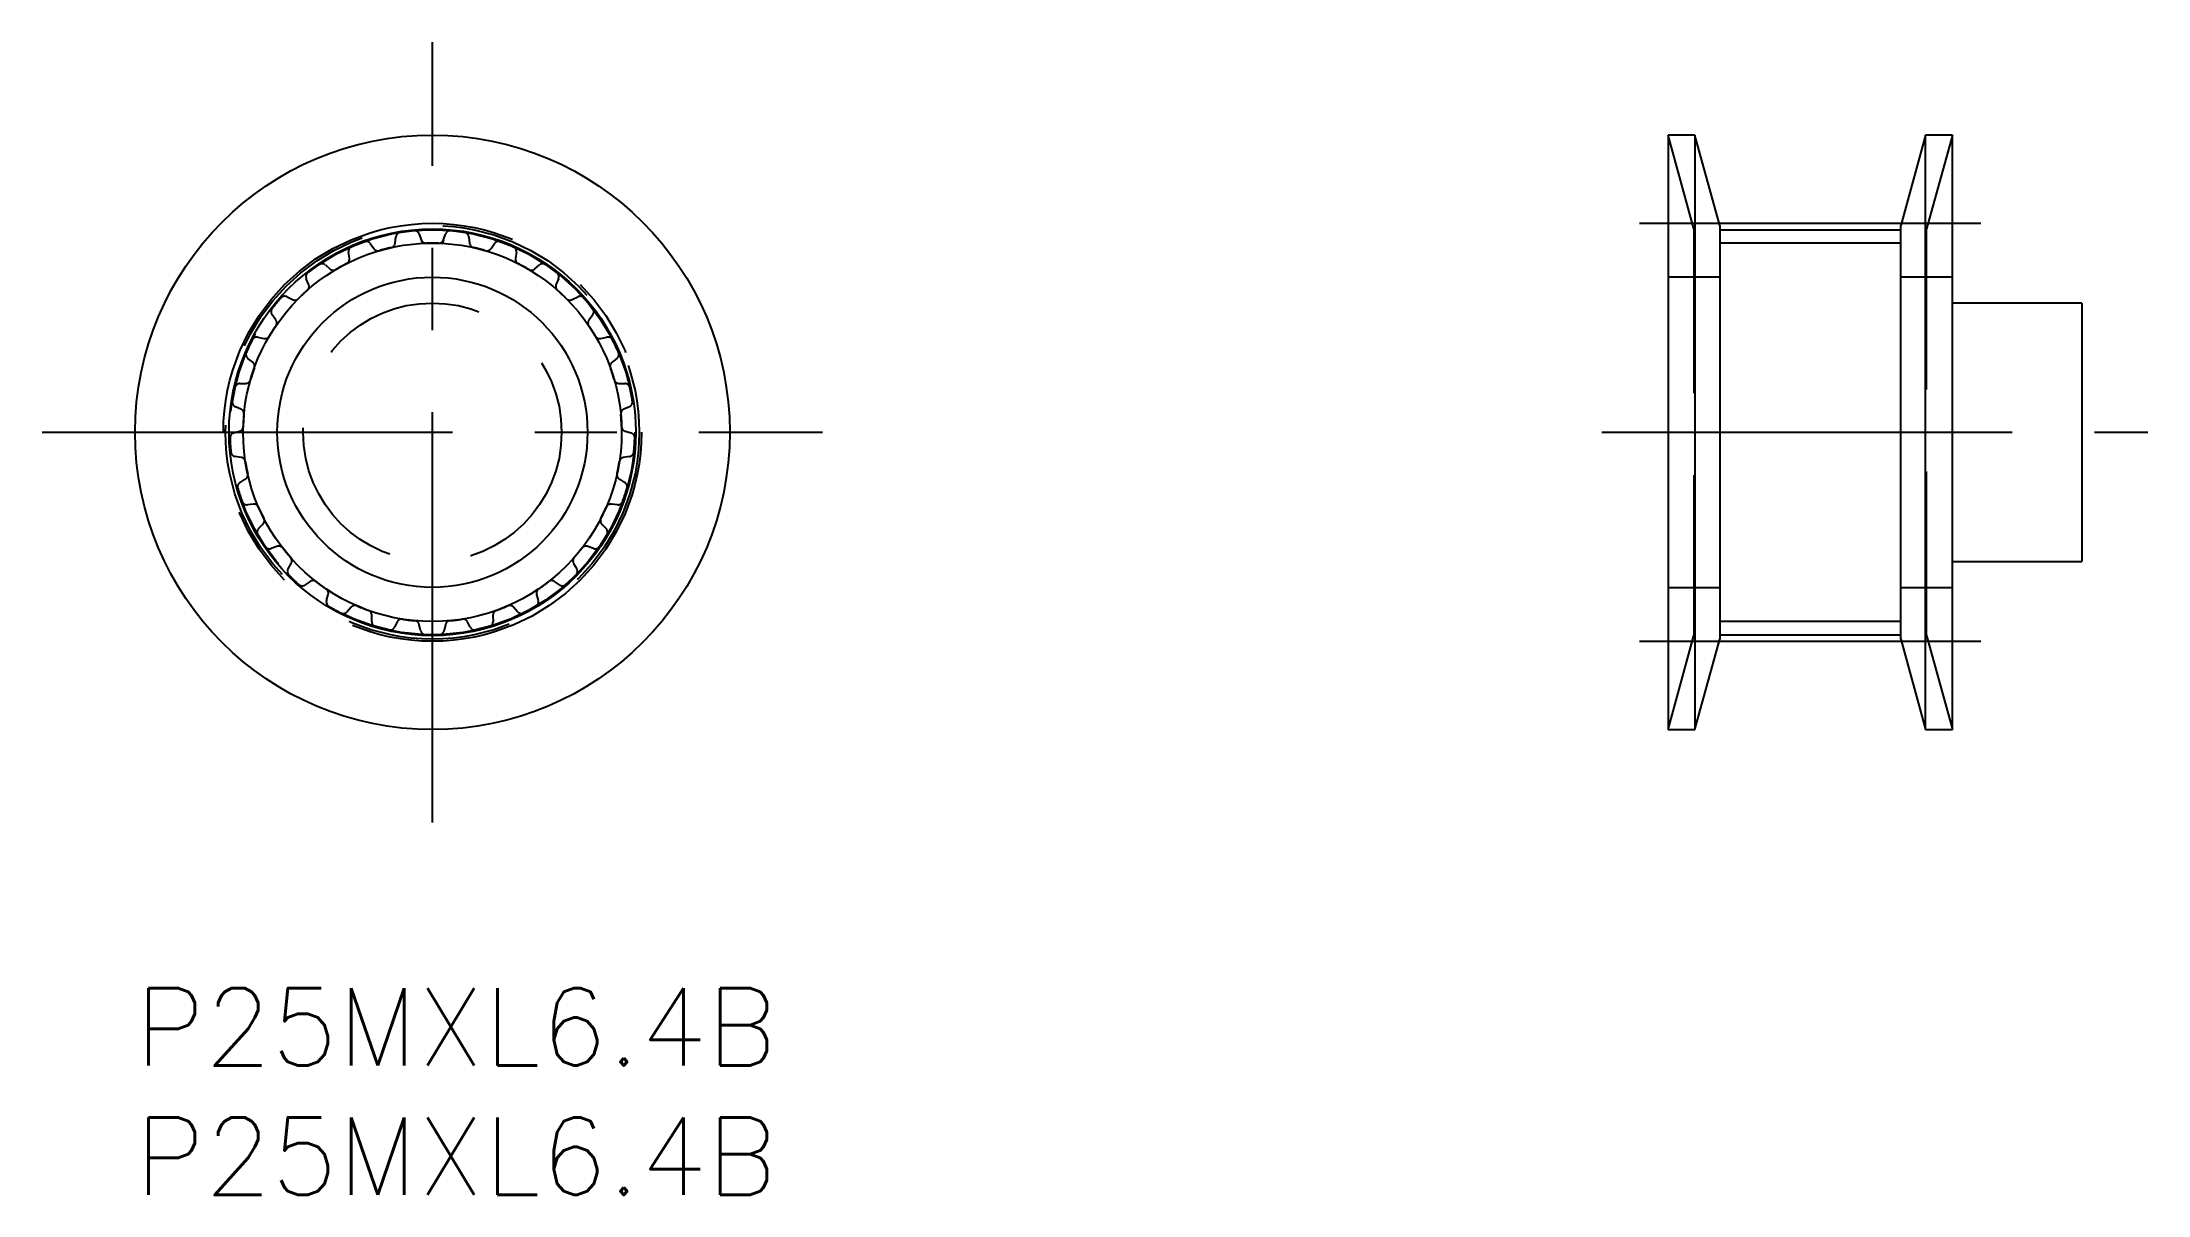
# Model space of a CAD drawing. Extents: x -3.6 to 77.8, y -8 to 36.6.
import ezdxf

# ---------------------------------------------------------------- set-up
doc = ezdxf.new("R2010")
doc.units = 0
doc.header["$LTSCALE"] = 0.5
for name, pattern in [('CENTER', [50.8, 31.75, -6.35, 6.35, -6.35]), ('DASHED', [19.05, 12.7, -6.35]), ('PHANTOM', [63.5, 31.75, -6.35, 6.35, -6.35, 6.35, -6.35])]:
    doc.linetypes.add(name, pattern=pattern)
for name, color, linetype in [('MSM_CENTER', 1, 'CENTER'), ('MSM_CONTINUOUS', 7, 'CONTINUOUS'), ('MSM_DASHED', 4, 'DASHED'), ('MSM_IMAGINARY', 6, 'PHANTOM'), ('MSM_NARROW', 5, 'CONTINUOUS'), ('MSM_PART_NUMBER', 7, 'CONTINUOUS')]:
    doc.layers.add(name, color=color, linetype=linetype)
doc.styles.get("Standard").update_dxf_attribs({"font": 'txt.shx', "height": 3, "bigfont": 'bigfont.shx'})

msp = doc.modelspace()

# ---------------------------------------------------------------- linework, layer by layer
at = {"layer": 'MSM_CENTER'}
for p, q in [((11.5, 6.406), (11.5, 36.594)), ((58.188, 29.585), (71.388, 29.585)), ((-3.594, 21.5), (26.594, 21.5)), ((56.728, 21.5), (77.848, 21.5)), ((58.188, 13.415), (71.388, 13.415))]:
    msp.add_line(p, q, dxfattribs=at)
msp.add_circle((11.5, 21.5), 8.085, dxfattribs=at)
at = {"layer": 'MSM_CONTINUOUS'}
for p, q in [((60.325, 33), (59.288, 33)), ((59.288, 33), (59.288, 10)), ((61.288, 29.5), (60.325, 33)), ((60.325, 33), (60.325, 10)), ((69.25, 33), (68.288, 29.5)), ((70.288, 33), (69.25, 33)), ((69.25, 10), (69.25, 33)), ((70.288, 10), (70.288, 33)), ((61.288, 29.5), (61.288, 13.5)), ((61.288, 29.33), (68.288, 29.33)), ((68.288, 13.5), (68.288, 29.5)), ((75.288, 26.5), (70.288, 26.5)), ((75.288, 26.5), (75.288, 16.5)), ((70.288, 16.5), (75.288, 16.5)), ((60.325, 10), (61.288, 13.5)), ((61.288, 13.67), (68.288, 13.67)), ((68.288, 13.5), (69.25, 10)), ((59.288, 10), (60.325, 10)), ((69.25, 10), (70.288, 10))]:
    msp.add_line(p, q, dxfattribs=at)
for radius in [11.5, 7.865, 6]:
    msp.add_circle((11.5, 21.5), radius, dxfattribs=at)
at = {"layer": 'MSM_DASHED'}
for p, q in [((60.288, 29.365), (59.288, 33)), ((70.288, 33), (69.288, 29.365)), ((60.288, 29.365), (60.288, 13.635)), ((69.288, 13.635), (69.288, 29.365)), ((9.1, 28.799), (9.231, 28.607)), ((10.064, 28.821), (10.087, 29.052)), ((10.99, 29.166), (11.07, 28.948)), ((11.93, 28.948), (12.01, 29.166)), ((12.913, 29.052), (12.936, 28.821)), ((13.769, 28.607), (13.9, 28.799)), ((7.36, 27.973), (7.535, 27.819)), ((8.289, 28.234), (8.253, 28.464)), ((14.747, 28.464), (14.711, 28.234)), ((15.465, 27.819), (15.64, 27.973)), ((6.715, 27.224), (6.624, 27.438)), ((16.376, 27.438), (16.285, 27.224)), ((61.288, 27.5), (59.288, 27.5)), ((70.288, 27.5), (68.288, 27.5)), ((5.88, 26.74), (6.088, 26.635)), ((16.912, 26.635), (17.12, 26.74)), ((5.442, 25.854), (5.3, 26.038)), ((17.7, 26.038), (17.558, 25.854)), ((4.754, 25.178), (4.981, 25.128)), ((18.019, 25.128), (18.246, 25.178)), ((4.55, 24.21), (4.366, 24.354)), ((18.634, 24.354), (18.45, 24.21)), ((4.051, 23.384), (4.284, 23.392)), ((18.716, 23.392), (18.949, 23.384)), ((4.094, 22.397), (3.881, 22.49)), ((19.119, 22.49), (18.906, 22.397)), ((3.817, 21.473), (4.04, 21.538)), ((18.96, 21.538), (19.183, 21.473)), ((4.104, 20.527), (3.874, 20.564)), ((19.126, 20.564), (18.896, 20.527)), ((4.065, 19.563), (4.265, 19.682)), ((18.735, 19.682), (18.935, 19.563)), ((4.578, 18.718), (4.346, 18.697)), ((4.78, 17.775), (4.944, 17.94)), ((18.056, 17.94), (18.22, 17.775)), ((18.654, 18.697), (18.422, 18.718)), ((5.487, 17.084), (5.268, 17.006)), ((5.918, 16.221), (6.036, 16.421)), ((16.964, 16.421), (17.082, 16.221)), ((17.732, 17.006), (17.513, 17.084)), ((6.774, 15.727), (6.581, 15.597)), ((16.419, 15.597), (16.226, 15.727)), ((59.288, 15.5), (61.288, 15.5)), ((68.288, 15.5), (70.288, 15.5)), ((7.406, 14.998), (7.47, 15.222)), ((8.358, 14.734), (8.204, 14.56)), ((14.796, 14.56), (14.642, 14.734)), ((15.53, 15.222), (15.594, 14.998)), ((9.152, 14.184), (9.158, 14.417)), ((10.14, 14.165), (10.033, 13.958)), ((11.045, 13.83), (10.993, 14.057)), ((12.007, 14.057), (11.955, 13.83)), ((12.967, 13.958), (12.86, 14.165)), ((13.842, 14.417), (13.848, 14.184)), ((59.288, 10), (60.288, 13.635)), ((69.288, 13.635), (70.288, 10))]:
    msp.add_line(p, q, dxfattribs=at)
for radius in [8, 5]:
    msp.add_circle((11.5, 21.5), radius, dxfattribs=at)
for centre, radius, start, end in [((8.451, 28.494), 0.2, 113.554, 188.8), ((11.5, 21.5), 7.83, 109.646, 113.554), ((8.935, 28.686), 0.2, 34.4, 109.646), ((9.396, 28.72), 0.2, 214.4, 286.24514), ((11.5, 21.5), 7.32, 102.55485, 106.24515), ((9.865, 28.84), 0.2, 282.55482, 354.4), ((10.286, 29.033), 0.2, 99.154, 174.4), ((11.5, 21.5), 7.83, 95.246, 99.154), ((10.802, 29.098), 0.2, 20, 95.246), ((11.258, 29.016), 0.2, 200, 271.84515), ((11.5, 21.5), 7.32, 88.15485, 91.84515), ((11.742, 29.016), 0.2, 268.15485, 340), ((12.198, 29.098), 0.2, 84.754, 160), ((11.5, 21.5), 7.83, 80.846, 84.754), ((12.714, 29.033), 0.2, 5.6, 80.846), ((13.135, 28.84), 0.2, 185.6, 257.44515), ((11.5, 21.5), 7.32, 73.75485, 77.44515), ((13.604, 28.72), 0.2, 253.75485, 325.6), ((14.065, 28.686), 0.2, 70.354, 145.6), ((11.5, 21.5), 7.83, 66.446, 70.354), ((14.549, 28.494), 0.2, 351.2, 66.446), ((11.5, 21.5), 7.83, 124.046, 127.954), ((7.228, 27.822), 0.2, 48.8, 124.046), ((7.667, 27.97), 0.2, 228.8, 300.64514), ((11.5, 21.5), 7.32, 116.95485, 120.64515), ((8.091, 28.203), 0.2, 296.95482, 8.8), ((14.909, 28.203), 0.2, 171.2, 243.04515), ((11.5, 21.5), 7.32, 59.35485, 63.04515), ((15.333, 27.97), 0.2, 239.35485, 311.2), ((15.772, 27.822), 0.2, 55.954, 131.2), ((11.5, 21.5), 7.83, 52.046, 55.954), ((11.5, 21.5), 7.32, 131.35485, 135.04515), ((6.807, 27.516), 0.2, 127.954, 203.2), ((6.531, 27.145), 0.2, 311.35482, 23.2), ((16.469, 27.145), 0.2, 156.8, 228.64514), ((16.193, 27.516), 0.2, 336.8, 52.046), ((11.5, 21.5), 7.32, 44.95485, 48.64515), ((5.459, 26.16), 0.2, 142.354, 217.6), ((11.5, 21.5), 7.83, 138.446, 142.354), ((5.79, 26.561), 0.2, 63.2, 138.446), ((6.178, 26.813), 0.2, 243.2, 315.04514), ((16.822, 26.813), 0.2, 224.95485, 296.8), ((17.21, 26.561), 0.2, 41.554, 116.8), ((11.5, 21.5), 7.83, 37.646, 41.554), ((17.541, 26.16), 0.2, 322.4, 37.646), ((11.5, 21.5), 7.32, 145.75485, 149.44515), ((5.284, 25.732), 0.2, 325.75482, 37.6), ((17.716, 25.732), 0.2, 142.4, 214.24514), ((11.5, 21.5), 7.32, 30.55485, 34.24515), ((4.489, 24.511), 0.2, 156.754, 232), ((11.5, 21.5), 7.83, 152.846, 156.754), ((4.711, 24.982), 0.2, 77.6, 152.846), ((5.024, 25.323), 0.2, 257.6, 329.44514), ((17.976, 25.323), 0.2, 210.55485, 282.4), ((18.289, 24.982), 0.2, 27.154, 102.4), ((11.5, 21.5), 7.83, 23.246, 27.154), ((18.511, 24.511), 0.2, 308, 23.246), ((11.5, 21.5), 7.32, 160.15485, 163.84515), ((4.427, 24.053), 0.2, 340.15482, 52), ((18.573, 24.053), 0.2, 128, 199.84514), ((11.5, 21.5), 7.32, 16.15485, 19.84515), ((11.5, 21.5), 7.83, 167.246, 171.154), ((4.058, 23.184), 0.2, 92, 167.246), ((4.277, 23.592), 0.2, 272, 343.84514), ((18.723, 23.592), 0.2, 196.15485, 268), ((18.942, 23.184), 0.2, 12.754, 88), ((11.5, 21.5), 7.83, 8.846, 12.754), ((3.961, 22.673), 0.2, 171.154, 246.4), ((4.014, 22.214), 0.2, 354.55482, 66.4), ((11.5, 21.5), 7.32, 174.55485, 178.24515), ((18.986, 22.214), 0.2, 113.6, 185.44514), ((11.5, 21.5), 7.32, 1.75485, 5.44515), ((19.039, 22.673), 0.2, 293.6, 8.846), ((3.873, 21.281), 0.2, 106.4, 181.646), ((11.5, 21.5), 7.83, 181.646, 185.554), ((3.984, 21.73), 0.2, 286.4, 358.24514), ((19.016, 21.73), 0.2, 181.75485, 253.6), ((19.127, 21.281), 0.2, 358.354, 73.6), ((11.5, 21.5), 7.83, 354.446, 358.354), ((3.906, 20.762), 0.2, 185.554, 260.8), ((4.072, 20.329), 0.2, 8.95482, 80.8), ((11.5, 21.5), 7.32, 188.95485, 192.64515), ((11.5, 21.5), 7.32, 347.35485, 351.04515), ((18.928, 20.329), 0.2, 99.2, 171.04514), ((19.094, 20.762), 0.2, 279.2, 354.446), ((4.167, 19.391), 0.2, 120.8, 196.046), ((4.162, 19.854), 0.2, 300.8, 12.64514), ((18.838, 19.854), 0.2, 167.35485, 239.2), ((18.833, 19.391), 0.2, 343.954, 59.2), ((11.5, 21.5), 7.83, 196.046, 199.954), ((4.328, 18.896), 0.2, 199.954, 275.2), ((18.672, 18.896), 0.2, 264.8, 340.046), ((11.5, 21.5), 7.83, 340.046, 343.954), ((4.596, 18.519), 0.2, 23.35485, 95.2), ((11.5, 21.5), 7.32, 203.35485, 207.04515), ((4.802, 18.081), 0.2, 315.2, 27.04514), ((18.198, 18.081), 0.2, 152.95485, 224.8), ((11.5, 21.5), 7.32, 332.95485, 336.64515), ((18.404, 18.519), 0.2, 84.8, 156.64514), ((4.922, 17.634), 0.2, 135.2, 210.446), ((11.5, 21.5), 7.83, 210.446, 214.354), ((11.5, 21.5), 7.83, 325.646, 329.554), ((18.078, 17.634), 0.2, 329.554, 44.8), ((5.201, 17.194), 0.2, 214.354, 289.6), ((5.554, 16.896), 0.2, 37.75482, 109.6), ((11.5, 21.5), 7.32, 217.75485, 221.44515), ((5.863, 16.522), 0.2, 329.6, 41.44514), ((17.137, 16.522), 0.2, 138.55485, 210.4), ((11.5, 21.5), 7.32, 318.55485, 322.24515), ((17.446, 16.896), 0.2, 70.4, 142.24514), ((17.799, 17.194), 0.2, 250.4, 325.646), ((6.09, 16.119), 0.2, 149.6, 224.846), ((11.5, 21.5), 7.83, 224.846, 228.754), ((6.47, 15.763), 0.2, 228.754, 304), ((6.886, 15.562), 0.2, 52.15482, 124), ((11.5, 21.5), 7.32, 232.15485, 235.84515), ((11.5, 21.5), 7.32, 304.15485, 307.84515), ((16.114, 15.562), 0.2, 56, 127.84514), ((16.53, 15.763), 0.2, 236, 311.246), ((11.5, 21.5), 7.83, 311.246, 315.154), ((16.91, 16.119), 0.2, 315.154, 30.4), ((7.278, 15.277), 0.2, 344, 55.84514), ((7.598, 14.943), 0.2, 164, 239.246), ((11.5, 21.5), 7.83, 239.246, 243.154), ((8.508, 14.601), 0.2, 66.55482, 138.4), ((11.5, 21.5), 7.32, 246.55485, 250.24515), ((11.5, 21.5), 7.32, 289.75485, 293.44515), ((14.492, 14.601), 0.2, 41.6, 113.44514), ((11.5, 21.5), 7.83, 296.846, 300.754), ((15.402, 14.943), 0.2, 300.754, 16), ((15.722, 15.277), 0.2, 124.15485, 196), ((8.054, 14.692), 0.2, 243.154, 318.4), ((8.958, 14.423), 0.2, 358.4, 70.24514), ((9.352, 14.179), 0.2, 178.4, 253.646), ((11.5, 21.5), 7.83, 253.646, 257.554), ((9.856, 14.049), 0.2, 257.554, 332.8), ((10.318, 14.074), 0.2, 80.95485, 152.8), ((11.5, 21.5), 7.32, 260.95485, 264.64515), ((10.798, 14.013), 0.2, 12.8, 84.64514), ((12.202, 14.013), 0.2, 95.35485, 167.2), ((11.5, 21.5), 7.32, 275.35485, 279.04515), ((12.682, 14.074), 0.2, 27.2, 99.04514), ((13.144, 14.049), 0.2, 207.2, 282.446), ((11.5, 21.5), 7.83, 282.446, 286.354), ((13.648, 14.179), 0.2, 286.354, 1.6), ((14.042, 14.423), 0.2, 109.75485, 181.6), ((14.946, 14.692), 0.2, 221.6, 296.846), ((11.24, 13.874), 0.2, 192.8, 268.046), ((11.5, 21.5), 7.83, 268.046, 271.954), ((11.76, 13.874), 0.2, 271.954, 347.2)]:
    msp.add_arc(centre, radius, start, end, dxfattribs=at)
at = {"layer": 'MSM_IMAGINARY'}
msp.add_circle((11.5, 21.5), 7.83, dxfattribs=at)
at = {"layer": 'MSM_NARROW'}
for p, q in [((11.07, 28.948), (11.12, 28.81)), ((11.93, 28.948), (11.88, 28.81)), ((68.288, 28.82), (61.288, 28.82)), ((68.288, 14.18), (61.288, 14.18))]:
    msp.add_line(p, q, dxfattribs=at)
msp.add_circle((11.5, 21.5), 7.32, dxfattribs=at)

# ---------------------------------------------------------------- texts
at = {"layer": 'MSM_PART_NUMBER'}
for p in [(0, -3), (0, -8)]:
    msp.add_text('P25MXL6.4B', height=3, dxfattribs=at).set_placement(p)

doc.saveas('drawing.dxf')
